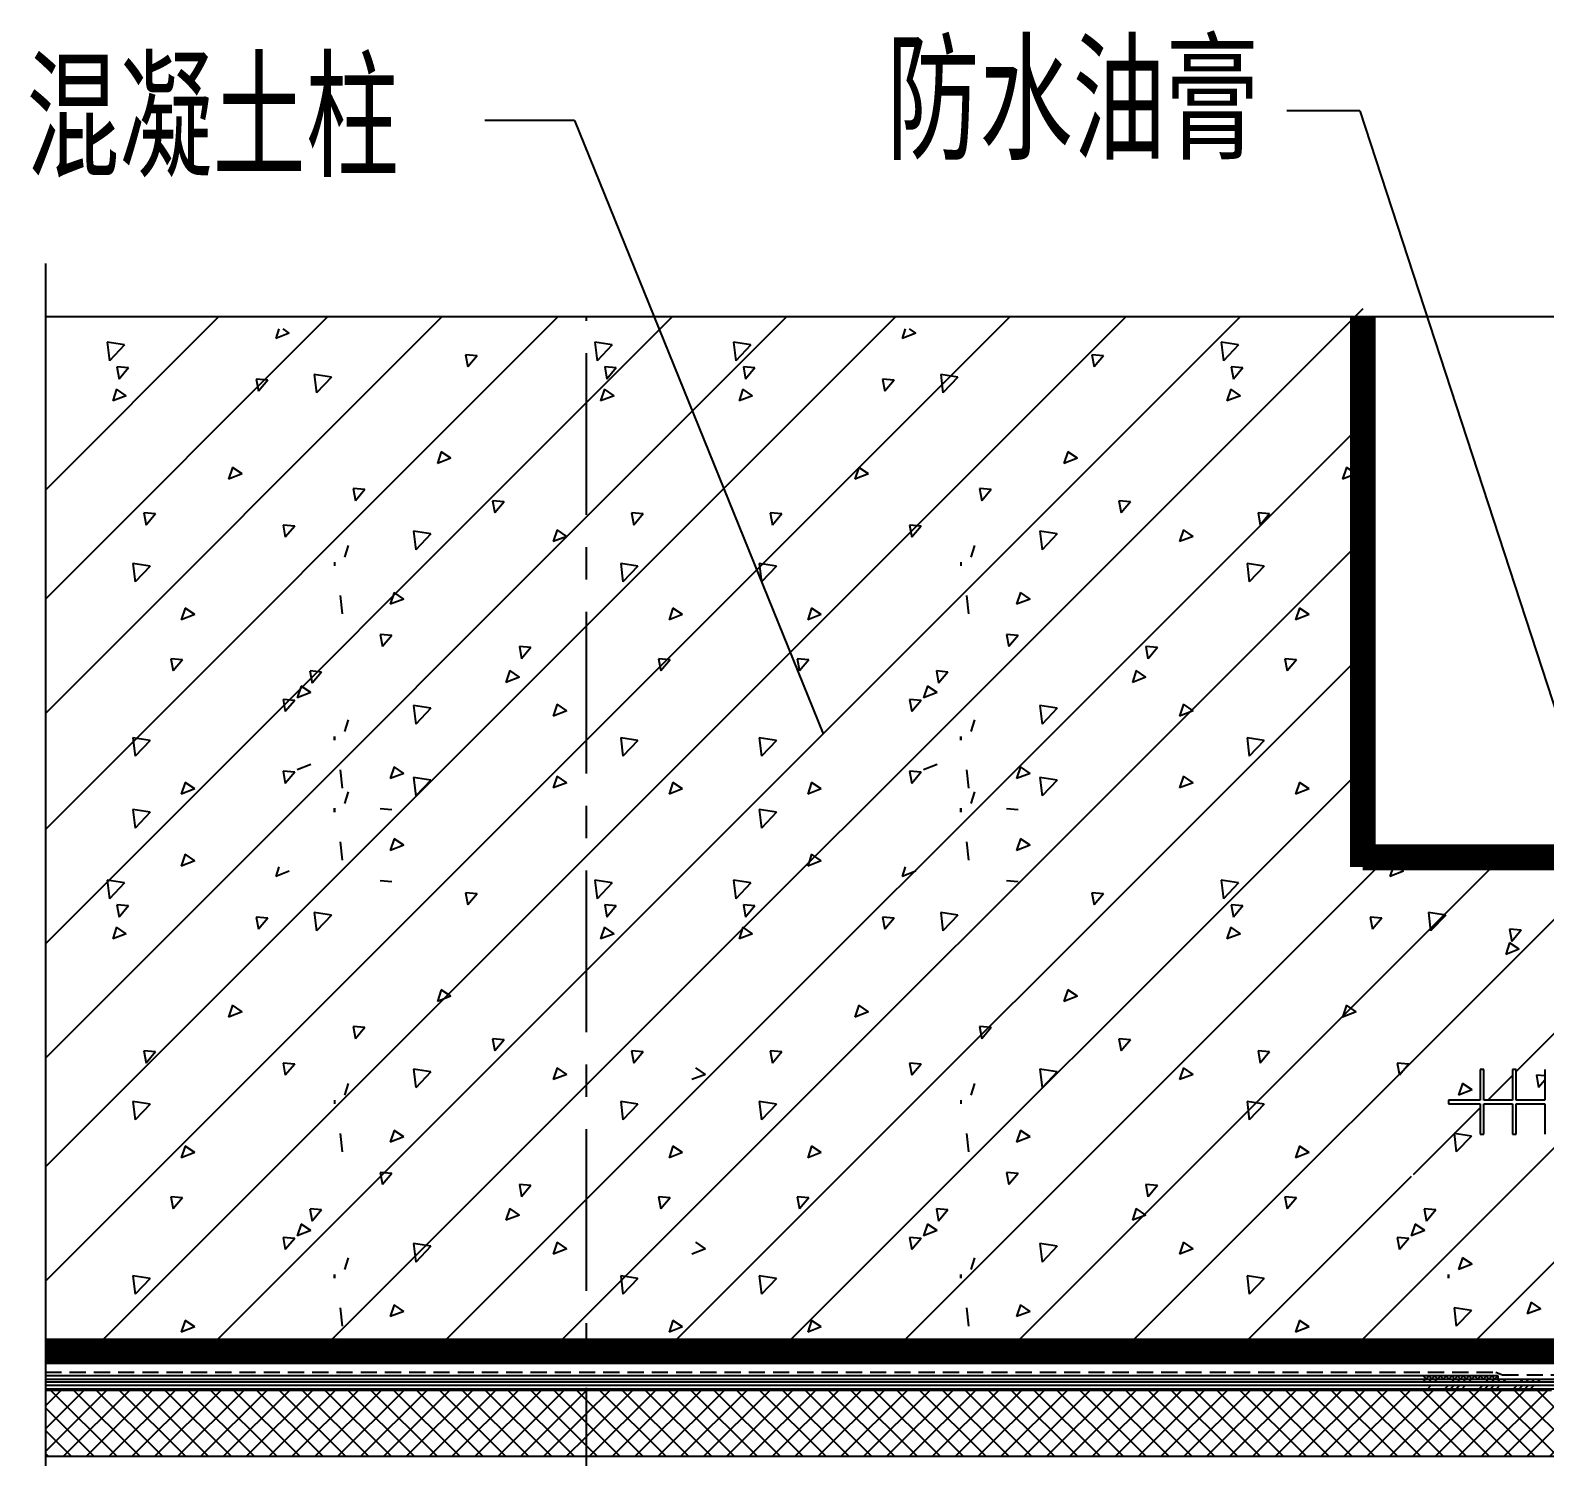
# Model space of a CAD drawing. Extents: x -542930 to 249594, y -301235 to 84515.
# Drawn here: x 172521 to 184227, y -227398 to -216370 of the extents above; entities that cross this region are included whole.
import ezdxf

# ---------------------------------------------------------------- set-up
doc = ezdxf.new("R2010")
doc.units = 0
doc.header["$LTSCALE"] = 1000
doc.header["$MEASUREMENT"] = 0
doc.linetypes.add('CENTER', pattern=[2, 1.25, -0.25, 0.25, -0.25])
doc.linetypes.add('HIDDEN', pattern=[0.375, 0.25, -0.125])
for name, color, linetype in [('A-CH-TEXT', 2, 'CONTINUOUS'), ('A-GRID', 1, 'CENTER'), ('DRAW', 7, 'CONTINUOUS'), ('HATCH', 2, 'CONTINUOUS'), ('MEM', 4, 'CONTINUOUS'), ('PUB_DIM', 3, 'CONTINUOUS'), ('TEXT', 7, 'CONTINUOUS'), ('WALL', 255, 'CONTINUOUS')]:
    doc.layers.add(name, color=color, linetype=linetype)
doc.styles.add('HZXY', font='romans.shx', dxfattribs={"width": 0.8, "bigfont": 'hztxt.shx'})
pattern_1 = [(45, (-808568.98, -426327.95), (-88.388348, 88.388348), []), (135, (-808568.98, -426327.95), (-88.388348, -88.388348), [])]

msp = doc.modelspace()

# ---------------------------------------------------------------- hatches: boundary and pattern name
at = {"layer": 'PUB_DIM'}
h = msp.add_hatch(dxfattribs=at)
h.set_pattern_fill('ANSI37', color=256, scale=1000, style=0)
h.set_pattern_definition(pattern_1)
h.paths.add_polyline_path([(176820.792, -226882.702), (172637.325, -226882.702), (172637.325, -227397.702), (176820.792, -227397.702)])
h = msp.add_hatch(dxfattribs=at)
h.set_pattern_fill('ANSI37', color=256, scale=1000, style=0)
h.set_pattern_definition(pattern_1)
h.paths.add_polyline_path([(179843.006, -226882.702), (176820.792, -226882.702), (176820.792, -227397.702), (184700.152, -227397.702), (184790.764, -226997.702), (184328.898, -226997.702), (184328.898, -226932.702, 0.414213562), (184278.898, -226882.702)])
h.paths.add_polyline_path([(185370.792, -226882.702, 0.414213562), (185320.792, -226932.702), (185320.792, -226997.702), (185137.506, -226997.702), (185233.97, -227397.702), (185320.792, -227397.702), (189901.501, -227397.702), (192820.792, -227397.702), (192820.792, -226882.702)])
h.paths.add_polyline_path([(196548.174, -227397.702), (196548.174, -226882.702), (193673.407, -226882.702), (193673.407, -227397.702)])
h.paths.add_polyline_path([(192820.792, -226882.702), (192820.792, -227397.702), (193673.407, -227397.702), (193673.407, -226882.702)])
h.paths.add_polyline_path([(185137.506, -226997.702), (184842.41, -226997.702, -0.055228438), (184806.557, -226997.702), (184790.764, -226997.702), (184700.152, -227397.702), (185233.97, -227397.702)])

# ---------------------------------------------------------------- linework, layer by layer
at = {"layer": 'A-GRID'}
msp.add_line((176820.792, -234115.328, 0), (176820.792, -218584.071, 0), dxfattribs=at)
at = {"layer": 'DRAW'}
for p, q in [((174872.446, -220481.108), (174872.446, -220511.108)), ((179714.335, -220481.108), (179714.335, -220511.108)), ((174872.446, -221829.221), (174872.446, -221859.221)), ((179714.335, -221829.221), (179714.335, -221859.221)), ((174872.446, -222384.949), (174872.446, -222414.949)), ((179714.335, -222384.949), (179714.335, -222414.949)), ((183727.121, -224405.335), (183727.121, -224640.335)), ((183757.121, -224405.335), (183727.121, -224405.335)), ((183757.121, -224640.335), (183757.121, -224405.335)), ((183977.121, -224405.335), (183977.121, -224640.335)), ((184007.121, -224405.335), (183977.121, -224405.335)), ((184007.121, -224640.335), (184007.121, -224405.335)), ((184227.121, -224405.335), (184227.121, -224640.335)), ((174872.446, -224640.335), (174872.446, -224670.335)), ((179714.335, -224640.335), (179714.335, -224670.335)), ((183727.121, -224640.335), (183484.559, -224640.335)), ((183484.559, -224640.335), (183484.559, -224670.335)), ((183977.121, -224640.335), (183757.121, -224640.335)), ((184227.121, -224640.335), (184007.121, -224640.335)), ((183484.559, -224670.335), (183727.121, -224670.335)), ((183727.121, -224670.335), (183727.121, -224905.335)), ((183757.121, -224905.335), (183757.121, -224670.335)), ((183757.121, -224670.335), (183977.121, -224670.335)), ((183977.121, -224670.335), (183977.121, -224905.335)), ((184007.121, -224905.335), (184007.121, -224670.335)), ((184007.121, -224670.335), (184227.121, -224670.335)), ((184227.121, -224670.335), (184227.121, -224905.335)), ((183727.121, -224905.335), (183757.121, -224905.335)), ((183977.121, -224905.335), (184007.121, -224905.335)), ((174872.446, -225988.448), (174872.446, -226018.448)), ((179714.335, -225988.448), (179714.335, -226018.448)), ((183484.559, -225988.448), (183484.559, -226018.448)), ((172637.325, -226597.702), (184328.898, -226597.702)), ((172637.325, -226882.702), (184278.898, -226882.702)), ((196548.174, -227397.702), (172637.325, -227397.702))]:
    msp.add_line(p, q, dxfattribs=at)
at = {"layer": 'DRAW', "ltscale": 10}
msp.add_line((186820.792, -222763.469, 0), (182820.792, -222763.469, 0), dxfattribs=at)
at = {"layer": 'DRAW', "linetype": 'HIDDEN', "ltscale": 0.5}
for p, q in [((172637.325, -226743.987), (183849.001, -226743.987)), ((183849.001, -226743.987), (183900.721, -226766.128)), ((183900.721, -226766.128), (184321.863, -226766.128))]:
    msp.add_line(p, q, dxfattribs=at)
at = {"layer": 'DRAW', "elevation": 0}
for points in [[(174872.446, -221859.221), (174872.446, -221829.221)], [(179714.335, -221859.221), (179714.335, -221829.221)], [(174872.446, -222414.949), (174872.446, -222384.949)], [(179714.335, -222414.949), (179714.335, -222384.949)], [(174872.446, -226018.448), (174872.446, -225988.448)], [(179714.335, -226018.448), (179714.335, -225988.448)], [(183484.559, -226018.448), (183484.559, -225988.448)]]:
    msp.add_lwpolyline(points, dxfattribs=at)
at = {"layer": 'HATCH', "ltscale": 10}
for p, q in [((182820.792, -218523.081, 0), (174746.802, -226597.072, 0)), ((177485.007, -218584.071, 0), (172637.325, -223431.753, 0)), ((176601.124, -218584.071, 0), (172637.325, -222547.87, 0)), ((175704.348, -218584.071, 0), (172637.325, -221651.094, 0)), ((178368.891, -218584.071, 0), (172637.325, -224315.637, 0)), ((180095.26, -218584.071, 0), (172637.325, -226042.006, 0)), ((179211.376, -218584.071, 0), (172637.325, -225158.122, 0)), ((174820.465, -218584.071, 0), (172637.325, -220767.211, 0)), ((173977.979, -218584.071, 0), (172637.325, -219924.725, 0)), ((180992.035, -218584.071, 0), (172993.405, -226582.702, 0)), ((181875.919, -218584.071, 0), (173877.288, -226582.702, 0)), ((173115.242, -218782.051, 0), (173131.814, -218924.505, 0)), ((173248.675, -218802.769, 0), (173115.27, -218782.079, 0)), ((174442.367, -218679.242, 0), (174417.947, -218752.022, 0)), ((174523.003, -218711.733, 0), (174417.975, -218752.049, 0)), ((174523.003, -218711.733, 0), (174474.833, -218679.242, 0)), ((176885.466, -218782.051, 0), (176902.038, -218924.505, 0)), ((177018.899, -218802.769, 0), (176885.494, -218782.079, 0)), ((177957.13, -218782.051, 0), (177973.703, -218924.505, 0)), ((178090.564, -218802.769, 0), (177957.159, -218782.079, 0)), ((179284.256, -218679.242, 0), (179259.835, -218752.022, 0)), ((179364.891, -218711.733, 0), (179259.864, -218752.049, 0)), ((179364.891, -218711.733, 0), (179316.721, -218679.242, 0)), ((181727.354, -218782.051, 0), (181743.927, -218924.505, 0)), ((181860.788, -218802.769, 0), (181727.383, -218782.079, 0)), ((173248.675, -218802.769, 0), (173131.842, -218924.534, 0)), ((175885.078, -218878.717, 0), (175902.422, -218972.741, 0)), ((175974.764, -218886.591, 0), (175885.107, -218878.747, 0)), ((175974.764, -218886.591, 0), (175902.451, -218972.771, 0)), ((177018.899, -218802.769, 0), (176902.066, -218924.534, 0)), ((178090.564, -218802.769, 0), (177973.731, -218924.534, 0)), ((180726.967, -218878.717, 0), (180744.311, -218972.741, 0)), ((180816.653, -218886.591, 0), (180726.995, -218878.747, 0)), ((180816.653, -218886.591, 0), (180744.339, -218972.771, 0)), ((181860.788, -218802.769, 0), (181743.955, -218924.534, 0)), ((173190.745, -218972.846, 0), (173208.088, -219066.87, 0)), ((173280.43, -218980.719, 0), (173190.773, -218972.875, 0)), ((173280.43, -218980.719, 0), (173208.117, -219066.899, 0)), ((176960.969, -218972.846, 0), (176978.312, -219066.87, 0)), ((177050.654, -218980.719, 0), (176960.997, -218972.875, 0)), ((177050.654, -218980.719, 0), (176978.341, -219066.899, 0)), ((178032.633, -218972.846, 0), (178049.977, -219066.87, 0)), ((178122.319, -218980.719, 0), (178032.662, -218972.875, 0)), ((178122.319, -218980.719, 0), (178050.006, -219066.899, 0)), ((181802.857, -218972.846, 0), (181820.201, -219066.87, 0)), ((181892.543, -218980.719, 0), (181802.886, -218972.875, 0)), ((181892.543, -218980.719, 0), (181820.23, -219066.899, 0)), ((174266.635, -219066.975, 0), (174283.979, -219160.999, 0)), ((174356.321, -219074.847, 0), (174266.663, -219067.003, 0)), ((174356.321, -219074.847, 0), (174284.007, -219161.027, 0)), ((174716.103, -219030.33, 0), (174732.675, -219172.785, 0)), ((174849.537, -219051.048, 0), (174716.132, -219030.358, 0)), ((174849.537, -219051.048, 0), (174732.704, -219172.812, 0)), ((179108.523, -219066.975, 0), (179125.867, -219160.999, 0)), ((179198.209, -219074.847, 0), (179108.552, -219067.003, 0)), ((179198.209, -219074.847, 0), (179125.896, -219161.027, 0)), ((179557.992, -219030.33, 0), (179574.564, -219172.785, 0)), ((179691.425, -219051.048, 0), (179558.02, -219030.358, 0)), ((179691.425, -219051.048, 0), (179574.593, -219172.812, 0)), ((173188.027, -219145.174, 0), (173157.613, -219235.817, 0)), ((173262.669, -219195.53, 0), (173157.641, -219235.846, 0)), ((173262.669, -219195.53, 0), (173188.056, -219145.202, 0)), ((176958.251, -219145.174, 0), (176927.837, -219235.817, 0)), ((177032.893, -219195.53, 0), (176927.865, -219235.846, 0)), ((177032.893, -219195.53, 0), (176958.28, -219145.202, 0)), ((178029.916, -219145.174, 0), (177999.502, -219235.817, 0)), ((178104.558, -219195.53, 0), (177999.53, -219235.846, 0)), ((178104.558, -219195.53, 0), (178029.944, -219145.202, 0)), ((181800.14, -219145.174, 0), (181769.725, -219235.817, 0)), ((181874.782, -219195.53, 0), (181769.754, -219235.846, 0)), ((181874.782, -219195.53, 0), (181800.168, -219145.202, 0)), ((182820.792, -219406.964, 0), (175630.685, -226597.072, 0)), ((175697.917, -219628.969, 0), (175667.503, -219719.613, 0)), ((175772.559, -219679.326, 0), (175667.532, -219719.643, 0)), ((175772.559, -219679.326, 0), (175697.946, -219628.999, 0)), ((180539.806, -219628.969, 0), (180509.391, -219719.613, 0)), ((180614.448, -219679.326, 0), (180509.42, -219719.643, 0)), ((180614.448, -219679.326, 0), (180539.835, -219628.999, 0)), ((174083.387, -219749.103, 0), (174052.973, -219839.746, 0)), ((174158.03, -219799.458, 0), (174053.002, -219839.774, 0)), ((174158.03, -219799.458, 0), (174083.416, -219749.131, 0)), ((178925.276, -219749.103, 0), (178894.862, -219839.746, 0)), ((178999.918, -219799.458, 0), (178894.891, -219839.774, 0)), ((178999.918, -219799.458, 0), (178925.305, -219749.131, 0)), ((182695.5, -219749.103, 0), (182665.086, -219839.746, 0)), ((182770.142, -219799.458, 0), (182665.114, -219839.774, 0)), ((182770.142, -219799.458, 0), (182695.529, -219749.131, 0)), ((175017.314, -219912.876, 0), (175034.658, -220006.9, 0)), ((175107.001, -219920.751, 0), (175017.343, -219912.907, 0)), ((175107.001, -219920.751, 0), (175034.687, -220006.931, 0)), ((179859.203, -219912.876, 0), (179876.547, -220006.9, 0)), ((179948.89, -219920.751, 0), (179859.232, -219912.907, 0)), ((179948.89, -219920.751, 0), (179876.576, -220006.931, 0)), ((176093.204, -220007.005, 0), (176110.548, -220101.029, 0)), ((176182.891, -220014.879, 0), (176093.234, -220007.035, 0)), ((176182.891, -220014.879, 0), (176110.578, -220101.059, 0)), ((180935.093, -220007.005, 0), (180952.437, -220101.029, 0)), ((181024.78, -220014.879, 0), (180935.122, -220007.035, 0)), ((181024.78, -220014.879, 0), (180952.466, -220101.059, 0)), ((173398.871, -220101.134, 0), (173416.215, -220195.158, 0)), ((173488.557, -220109.007, 0), (173398.9, -220101.163, 0)), ((173488.557, -220109.007, 0), (173416.244, -220195.187, 0)), ((174474.761, -220195.263, 0), (174492.105, -220289.287, 0)), ((174564.448, -220203.135, 0), (174474.79, -220195.291, 0)), ((177169.095, -220101.134, 0), (177186.438, -220195.158, 0)), ((177258.781, -220109.007, 0), (177169.124, -220101.163, 0)), ((177258.781, -220109.007, 0), (177186.468, -220195.187, 0)), ((178240.759, -220101.134, 0), (178258.103, -220195.158, 0)), ((178330.446, -220109.007, 0), (178240.789, -220101.163, 0)), ((178330.446, -220109.007, 0), (178258.133, -220195.187, 0)), ((179316.65, -220195.263, 0), (179333.993, -220289.287, 0)), ((179406.336, -220203.135, 0), (179316.679, -220195.291, 0)), ((182010.983, -220101.134, 0), (182028.327, -220195.158, 0)), ((182100.67, -220109.007, 0), (182011.013, -220101.163, 0)), ((182100.67, -220109.007, 0), (182028.357, -220195.187, 0)), ((174564.448, -220203.135, 0), (174492.134, -220289.315, 0)), ((175483.472, -220243.227, 0), (175500.044, -220385.682, 0)), ((175616.906, -220263.947, 0), (175483.501, -220243.257, 0)), ((175616.906, -220263.947, 0), (175500.073, -220385.712, 0)), ((182820.792, -220303.74, 0), (176541.831, -226582.702, 0)), ((176593.277, -220232.898, 0), (176562.863, -220323.542, 0)), ((176667.92, -220283.255, 0), (176562.892, -220323.571, 0)), ((176667.92, -220283.255, 0), (176593.307, -220232.927, 0)), ((179406.336, -220203.135, 0), (179334.023, -220289.315, 0)), ((180325.36, -220243.227, 0), (180341.933, -220385.682, 0)), ((180458.795, -220263.947, 0), (180325.39, -220243.257, 0)), ((180458.795, -220263.947, 0), (180341.962, -220385.712, 0)), ((181435.166, -220232.898, 0), (181404.752, -220323.542, 0)), ((181509.809, -220283.255, 0), (181404.781, -220323.571, 0)), ((181509.809, -220283.255, 0), (181435.195, -220232.927, 0)), ((174978.747, -220353.032, 0), (174948.333, -220443.675, 0)), ((179820.636, -220353.032, 0), (179790.222, -220443.675, 0)), ((173314.109, -220491.507, 0), (173330.681, -220633.962, 0)), ((173447.544, -220512.225, 0), (173314.139, -220491.536, 0)), ((173447.544, -220512.225, 0), (173330.711, -220633.99, 0)), ((177084.333, -220491.507, 0), (177100.905, -220633.962, 0)), ((177217.768, -220512.225, 0), (177084.363, -220491.536, 0)), ((177217.768, -220512.225, 0), (177100.935, -220633.99, 0)), ((178155.998, -220491.507, 0), (178172.57, -220633.962, 0)), ((178289.433, -220512.225, 0), (178156.027, -220491.536, 0)), ((178289.433, -220512.225, 0), (178172.6, -220633.99, 0)), ((181926.222, -220491.507, 0), (181942.794, -220633.962, 0)), ((182059.656, -220512.225, 0), (181926.251, -220491.536, 0)), ((182059.656, -220512.225, 0), (181942.824, -220633.99, 0)), ((174914.97, -220739.787, 0), (174931.543, -220882.241, 0)), ((175332.943, -220716.694, 0), (175302.529, -220807.338, 0)), ((175407.586, -220767.052, 0), (175302.559, -220807.368, 0)), ((175407.586, -220767.052, 0), (175332.973, -220716.724, 0)), ((179756.859, -220739.787, 0), (179773.431, -220882.241, 0)), ((180174.832, -220716.694, 0), (180144.418, -220807.338, 0)), ((180249.475, -220767.052, 0), (180144.447, -220807.368, 0)), ((180249.475, -220767.052, 0), (180174.862, -220716.724, 0)), ((173718.414, -220836.828, 0), (173687.999, -220927.471, 0)), ((173793.057, -220887.183, 0), (173688.029, -220927.5, 0)), ((173793.057, -220887.183, 0), (173718.443, -220836.856, 0)), ((177488.637, -220836.828, 0), (177458.223, -220927.471, 0)), ((177563.281, -220887.183, 0), (177458.253, -220927.5, 0)), ((177563.281, -220887.183, 0), (177488.667, -220836.856, 0)), ((178560.302, -220836.828, 0), (178529.888, -220927.471, 0)), ((178634.945, -220887.183, 0), (178529.918, -220927.5, 0)), ((178634.945, -220887.183, 0), (178560.332, -220836.856, 0)), ((182330.526, -220836.828, 0), (182300.112, -220927.471, 0)), ((182405.169, -220887.183, 0), (182300.141, -220927.5, 0)), ((182405.169, -220887.183, 0), (182330.556, -220836.856, 0)), ((175225.44, -221041.165, 0), (175242.784, -221135.189, 0)), ((175315.128, -221049.039, 0), (175225.47, -221041.195, 0)), ((175315.128, -221049.039, 0), (175242.814, -221135.219, 0)), ((180067.329, -221041.165, 0), (180084.673, -221135.189, 0)), ((180157.017, -221049.039, 0), (180067.359, -221041.195, 0)), ((180157.017, -221049.039, 0), (180084.703, -221135.219, 0)), ((173606.997, -221229.423, 0), (173624.341, -221323.447, 0)), ((173696.684, -221237.295, 0), (173607.027, -221229.451, 0)), ((173696.684, -221237.295, 0), (173624.371, -221323.475, 0)), ((176301.331, -221135.294, 0), (176318.674, -221229.318, 0)), ((176391.018, -221143.167, 0), (176301.361, -221135.323, 0)), ((176391.018, -221143.167, 0), (176318.705, -221229.347, 0)), ((177377.221, -221229.423, 0), (177394.565, -221323.447, 0)), ((177466.908, -221237.295, 0), (177377.251, -221229.451, 0)), ((177466.908, -221237.295, 0), (177394.595, -221323.475, 0)), ((182820.792, -221187.624, 0), (177425.714, -226582.702, 0)), ((178448.886, -221229.423, 0), (178466.229, -221323.447, 0)), ((178538.573, -221237.295, 0), (178448.916, -221229.451, 0)), ((178538.573, -221237.295, 0), (178466.26, -221323.475, 0)), ((181143.219, -221135.294, 0), (181160.563, -221229.318, 0)), ((181232.907, -221143.167, 0), (181143.249, -221135.323, 0)), ((181232.907, -221143.167, 0), (181160.593, -221229.347, 0)), ((182219.109, -221229.423, 0), (182236.453, -221323.447, 0)), ((182308.797, -221237.295, 0), (182219.14, -221229.451, 0)), ((182308.797, -221237.295, 0), (182236.484, -221323.475, 0)), ((174682.887, -221323.552, 0), (174700.231, -221417.576, 0)), ((174772.575, -221331.424, 0), (174682.917, -221323.58, 0)), ((174772.575, -221331.424, 0), (174700.261, -221417.604, 0)), ((176228.304, -221320.623, 0), (176197.889, -221411.267, 0)), ((176302.947, -221370.98, 0), (176228.334, -221320.652, 0)), ((179524.776, -221323.552, 0), (179542.12, -221417.576, 0)), ((179614.463, -221331.424, 0), (179524.806, -221323.58, 0)), ((179614.463, -221331.424, 0), (179542.15, -221417.604, 0)), ((181070.192, -221320.623, 0), (181039.778, -221411.267, 0)), ((181144.836, -221370.98, 0), (181070.222, -221320.652, 0)), ((174613.774, -221440.757, 0), (174583.359, -221531.4, 0)), ((174688.417, -221491.111, 0), (174613.804, -221440.784, 0)), ((176302.947, -221370.98, 0), (176197.919, -221411.296, 0)), ((179455.662, -221440.757, 0), (179425.248, -221531.4, 0)), ((179530.306, -221491.111, 0), (179455.693, -221440.784, 0)), ((181144.836, -221370.98, 0), (181039.808, -221411.296, 0)), ((174474.761, -221543.377, 0), (174492.105, -221637.401, 0)), ((174564.448, -221551.248, 0), (174474.79, -221543.404, 0)), ((174564.448, -221551.248, 0), (174492.134, -221637.428, 0)), ((174688.417, -221491.111, 0), (174583.389, -221531.428, 0)), ((175483.472, -221591.341, 0), (175500.044, -221733.795, 0)), ((175616.906, -221612.06, 0), (175483.501, -221591.37, 0)), ((176593.277, -221581.012, 0), (176562.863, -221671.655, 0)), ((176667.92, -221631.368, 0), (176593.307, -221581.041, 0)), ((179316.65, -221543.377, 0), (179333.993, -221637.401, 0)), ((179406.336, -221551.248, 0), (179316.679, -221543.404, 0)), ((179406.336, -221551.248, 0), (179334.023, -221637.428, 0)), ((179530.306, -221491.111, 0), (179425.278, -221531.428, 0)), ((180325.36, -221591.341, 0), (180341.933, -221733.795, 0)), ((180458.795, -221612.06, 0), (180325.39, -221591.37, 0)), ((181435.166, -221581.012, 0), (181404.752, -221671.655, 0)), ((181509.809, -221631.368, 0), (181435.195, -221581.041, 0)), ((174978.747, -221701.145, 0), (174948.333, -221791.789, 0)), ((175616.906, -221612.06, 0), (175500.073, -221733.825, 0)), ((176667.92, -221631.368, 0), (176562.892, -221671.684, 0)), ((179820.636, -221701.145, 0), (179790.222, -221791.789, 0)), ((180458.795, -221612.06, 0), (180341.962, -221733.825, 0)), ((181509.809, -221631.368, 0), (181404.781, -221671.684, 0)), ((173314.109, -221839.62, 0), (173330.681, -221982.075, 0)), ((173447.544, -221860.339, 0), (173314.139, -221839.649, 0)), ((173447.544, -221860.339, 0), (173330.711, -221982.103, 0)), ((177084.333, -221839.62, 0), (177100.905, -221982.075, 0)), ((177217.768, -221860.339, 0), (177084.363, -221839.649, 0)), ((177217.768, -221860.339, 0), (177100.935, -221982.103, 0)), ((178155.998, -221839.62, 0), (178172.57, -221982.075, 0)), ((178289.433, -221860.339, 0), (178156.027, -221839.649, 0)), ((178289.433, -221860.339, 0), (178172.6, -221982.103, 0)), ((181926.222, -221839.62, 0), (181942.794, -221982.075, 0)), ((182059.656, -221860.339, 0), (181926.251, -221839.649, 0)), ((182059.656, -221860.339, 0), (181942.824, -221982.103, 0)), ((174688.417, -222046.839, 0), (174583.389, -222087.156, 0)), ((175332.943, -222064.807, 0), (175302.529, -222155.451, 0)), ((175407.586, -222115.165, 0), (175332.973, -222064.837, 0)), ((179530.306, -222046.839, 0), (179425.278, -222087.156, 0)), ((180174.832, -222064.807, 0), (180144.418, -222155.451, 0)), ((180249.475, -222115.165, 0), (180174.862, -222064.837, 0)), ((173718.414, -222184.941, 0), (173687.999, -222275.584, 0)), ((173793.057, -222235.296, 0), (173718.443, -222184.969, 0)), ((174474.761, -222099.104, 0), (174492.105, -222193.128, 0)), ((174564.448, -222106.976, 0), (174474.79, -222099.132, 0)), ((174564.448, -222106.976, 0), (174492.134, -222193.156, 0)), ((174914.97, -222087.9, 0), (174931.543, -222230.354, 0)), ((175407.586, -222115.165, 0), (175302.559, -222155.481, 0)), ((175483.472, -222147.068, 0), (175500.044, -222289.523, 0)), ((175616.906, -222167.788, 0), (175483.501, -222147.098, 0)), ((175616.906, -222167.788, 0), (175500.073, -222289.553, 0)), ((176593.277, -222136.739, 0), (176562.863, -222227.383, 0)), ((176667.92, -222187.096, 0), (176593.307, -222136.768, 0)), ((177488.637, -222184.941, 0), (177458.223, -222275.584, 0)), ((177563.281, -222235.296, 0), (177488.667, -222184.969, 0)), ((182820.792, -222071.507, 0), (178309.598, -226582.702, 0)), ((178560.302, -222184.941, 0), (178529.888, -222275.584, 0)), ((178634.945, -222235.296, 0), (178560.332, -222184.969, 0)), ((179316.65, -222099.104, 0), (179333.993, -222193.128, 0)), ((179406.336, -222106.976, 0), (179316.679, -222099.132, 0)), ((179406.336, -222106.976, 0), (179334.023, -222193.156, 0)), ((179756.859, -222087.9, 0), (179773.431, -222230.354, 0)), ((180249.475, -222115.165, 0), (180144.447, -222155.481, 0)), ((180325.36, -222147.068, 0), (180341.933, -222289.523, 0)), ((180458.795, -222167.788, 0), (180325.39, -222147.098, 0)), ((180458.795, -222167.788, 0), (180341.962, -222289.553, 0)), ((181435.166, -222136.739, 0), (181404.752, -222227.383, 0)), ((181509.809, -222187.096, 0), (181435.195, -222136.768, 0)), ((182330.526, -222184.941, 0), (182300.112, -222275.584, 0)), ((182405.169, -222235.296, 0), (182330.556, -222184.969, 0)), ((173793.057, -222235.296, 0), (173688.029, -222275.613, 0)), ((174978.747, -222256.873, 0), (174948.333, -222347.516, 0)), ((176667.92, -222187.096, 0), (176562.892, -222227.412, 0)), ((177563.281, -222235.296, 0), (177458.253, -222275.613, 0)), ((178634.945, -222235.296, 0), (178529.918, -222275.613, 0)), ((179820.636, -222256.873, 0), (179790.222, -222347.516, 0)), ((181509.809, -222187.096, 0), (181404.781, -222227.412, 0)), ((182405.169, -222235.296, 0), (182300.141, -222275.613, 0)), ((173314.109, -222395.348, 0), (173330.681, -222537.803, 0)), ((173447.544, -222416.066, 0), (173314.139, -222395.377, 0)), ((173447.544, -222416.066, 0), (173330.711, -222537.831, 0)), ((175315.128, -222397.152, 0), (175225.47, -222389.308, 0)), ((178155.998, -222395.348, 0), (178172.57, -222537.803, 0)), ((178289.433, -222416.066, 0), (178156.027, -222395.377, 0)), ((178289.433, -222416.066, 0), (178172.6, -222537.831, 0)), ((180157.017, -222397.152, 0), (180067.359, -222389.308, 0)), ((174914.97, -222643.628, 0), (174931.543, -222786.082, 0)), ((175332.943, -222620.535, 0), (175302.529, -222711.179, 0)), ((175407.586, -222670.893, 0), (175332.973, -222620.565, 0)), ((179756.859, -222643.628, 0), (179773.431, -222786.082, 0)), ((180174.832, -222620.535, 0), (180144.418, -222711.179, 0)), ((180249.475, -222670.893, 0), (180174.862, -222620.565, 0)), ((173718.414, -222740.669, 0), (173687.999, -222831.312, 0)), ((173793.057, -222791.024, 0), (173718.443, -222740.697, 0)), ((175407.586, -222670.893, 0), (175302.559, -222711.209, 0)), ((178560.302, -222740.669, 0), (178529.888, -222831.312, 0)), ((178634.945, -222791.024, 0), (178560.332, -222740.697, 0)), ((180249.475, -222670.893, 0), (180144.447, -222711.209, 0)), ((173793.057, -222791.024, 0), (173688.029, -222831.341, 0)), ((174442.367, -222838.469, 0), (174417.947, -222911.249, 0)), ((174523.003, -222870.96, 0), (174417.975, -222911.276, 0)), ((178634.945, -222791.024, 0), (178529.918, -222831.341, 0)), ((182937.714, -222838.469, 0), (179193.481, -226582.702, 0)), ((179284.256, -222838.469, 0), (179259.835, -222911.249, 0)), ((179364.891, -222870.96, 0), (179259.864, -222911.276, 0)), ((183821.597, -222838.469, 0), (180077.365, -226582.702, 0)), ((180961.248, -226582.702), (184705.481, -222838.469)), ((183054.48, -222838.469, 0), (183030.059, -222911.249, 0)), ((183135.115, -222870.96, 0), (183030.087, -222911.276, 0)), ((183135.115, -222870.96, 0), (183086.945, -222838.469, 0)), ((173115.242, -222941.278, 0), (173131.814, -223083.732, 0)), ((173248.675, -222961.996, 0), (173115.27, -222941.306, 0)), ((173248.675, -222961.996, 0), (173131.842, -223083.761, 0)), ((175315.128, -222952.88, 0), (175225.47, -222945.036, 0)), ((176885.466, -222941.278, 0), (176902.038, -223083.732, 0)), ((177018.899, -222961.996, 0), (176885.494, -222941.306, 0)), ((177018.899, -222961.996, 0), (176902.066, -223083.761, 0)), ((177957.13, -222941.278, 0), (177973.703, -223083.732, 0)), ((178090.564, -222961.996, 0), (177957.159, -222941.306, 0)), ((178090.564, -222961.996, 0), (177973.731, -223083.761, 0)), ((180157.017, -222952.88, 0), (180067.359, -222945.036, 0)), ((181727.354, -222941.278, 0), (181743.927, -223083.732, 0)), ((181860.788, -222961.996, 0), (181727.383, -222941.306, 0)), ((181860.788, -222961.996, 0), (181743.955, -223083.761, 0)), ((175885.078, -223037.944, 0), (175902.422, -223131.968, 0)), ((175974.764, -223045.818, 0), (175885.107, -223037.974, 0)), ((175974.764, -223045.818, 0), (175902.451, -223131.998, 0)), ((180726.967, -223037.944, 0), (180744.311, -223131.968, 0)), ((180816.653, -223045.818, 0), (180726.995, -223037.974, 0)), ((180816.653, -223045.818, 0), (180744.339, -223131.998, 0)), ((173190.745, -223132.073, 0), (173208.088, -223226.097, 0)), ((173280.43, -223139.946, 0), (173190.773, -223132.102, 0)), ((173280.43, -223139.946, 0), (173208.117, -223226.126, 0)), ((174266.635, -223226.202, 0), (174283.979, -223320.226, 0)), ((174356.321, -223234.074, 0), (174266.663, -223226.23, 0)), ((174356.321, -223234.074, 0), (174284.007, -223320.254, 0)), ((174716.103, -223189.557, 0), (174732.675, -223332.012, 0)), ((174849.537, -223210.275, 0), (174716.132, -223189.585, 0)), ((174849.537, -223210.275, 0), (174732.704, -223332.039, 0)), ((176960.969, -223132.073, 0), (176978.312, -223226.097, 0)), ((177050.654, -223139.946, 0), (176960.997, -223132.102, 0)), ((177050.654, -223139.946, 0), (176978.341, -223226.126, 0)), ((178032.633, -223132.073, 0), (178049.977, -223226.097, 0)), ((178122.319, -223139.946, 0), (178032.662, -223132.102, 0)), ((178122.319, -223139.946, 0), (178050.006, -223226.126, 0)), ((179108.523, -223226.202, 0), (179125.867, -223320.226, 0)), ((179198.209, -223234.074, 0), (179108.552, -223226.23, 0)), ((179198.209, -223234.074, 0), (179125.896, -223320.254, 0)), ((179557.992, -223189.557, 0), (179574.564, -223332.012, 0)), ((179691.425, -223210.275, 0), (179558.02, -223189.585, 0)), ((179691.425, -223210.275, 0), (179574.593, -223332.039, 0)), ((181802.857, -223132.073, 0), (181820.201, -223226.097, 0)), ((181892.543, -223139.946, 0), (181802.886, -223132.102, 0)), ((181892.543, -223139.946, 0), (181820.23, -223226.126, 0)), ((182878.747, -223226.202, 0), (182896.091, -223320.226, 0)), ((182968.433, -223234.074, 0), (182878.776, -223226.23, 0)), ((182968.433, -223234.074, 0), (182896.12, -223320.254, 0)), ((183328.216, -223189.557, 0), (183344.788, -223332.012, 0)), ((183461.649, -223210.275, 0), (183328.244, -223189.585, 0)), ((183461.649, -223210.275, 0), (183344.817, -223332.039, 0)), ((173188.027, -223304.401, 0), (173157.613, -223395.045, 0)), ((173262.669, -223354.757, 0), (173157.641, -223395.073, 0)), ((173262.669, -223354.757, 0), (173188.056, -223304.429, 0)), ((176958.251, -223304.401, 0), (176927.837, -223395.045, 0)), ((177032.893, -223354.757, 0), (176927.865, -223395.073, 0)), ((177032.893, -223354.757, 0), (176958.28, -223304.429, 0)), ((178029.916, -223304.401, 0), (177999.502, -223395.045, 0)), ((178104.558, -223354.757, 0), (177999.53, -223395.073, 0)), ((178104.558, -223354.757, 0), (178029.944, -223304.429, 0)), ((181800.14, -223304.401, 0), (181769.725, -223395.045, 0)), ((181874.782, -223354.757, 0), (181769.754, -223395.073, 0)), ((181874.782, -223354.757, 0), (181800.168, -223304.429, 0)), ((183954.638, -223320.331, 0), (183971.981, -223414.355, 0)), ((184044.324, -223328.202, 0), (183954.666, -223320.358, 0)), ((184044.324, -223328.202, 0), (183972.01, -223414.382, 0)), ((183955.834, -223424.534, 0), (183925.419, -223515.178, 0)), ((184030.476, -223474.888, 0), (183955.862, -223424.561, 0)), ((184030.476, -223474.888, 0), (183925.448, -223515.205, 0)), ((175697.917, -223788.197, 0), (175667.503, -223878.84, 0)), ((175772.559, -223838.554, 0), (175697.946, -223788.226, 0)), ((180539.806, -223788.197, 0), (180509.391, -223878.84, 0)), ((180614.448, -223838.554, 0), (180539.835, -223788.226, 0)), ((174083.387, -223908.33, 0), (174052.973, -223998.974, 0)), ((174158.03, -223958.685, 0), (174083.416, -223908.358, 0)), ((175772.559, -223838.554, 0), (175667.532, -223878.87, 0)), ((178925.276, -223908.33, 0), (178894.862, -223998.974, 0)), ((178999.918, -223958.685, 0), (178925.305, -223908.358, 0)), ((180614.448, -223838.554, 0), (180509.42, -223878.87, 0)), ((182695.5, -223908.33, 0), (182665.086, -223998.974, 0)), ((182770.142, -223958.685, 0), (182695.529, -223908.358, 0)), ((174158.03, -223958.685, 0), (174053.002, -223999.002, 0)), ((178999.918, -223958.685, 0), (178894.891, -223999.002, 0)), ((182770.142, -223958.685, 0), (182665.114, -223999.002, 0)), ((175017.314, -224072.103, 0), (175034.658, -224166.127, 0)), ((175107.001, -224079.978, 0), (175017.343, -224072.134, 0)), ((175107.001, -224079.978, 0), (175034.687, -224166.158, 0)), ((176093.204, -224166.232, 0), (176110.548, -224260.256, 0)), ((176182.891, -224174.106, 0), (176093.234, -224166.262, 0)), ((176182.891, -224174.106, 0), (176110.578, -224260.286, 0)), ((179859.203, -224072.103, 0), (179876.547, -224166.127, 0)), ((179948.89, -224079.978, 0), (179859.232, -224072.134, 0)), ((179948.89, -224079.978, 0), (179876.576, -224166.158, 0)), ((180935.093, -224166.232, 0), (180952.437, -224260.256, 0)), ((181024.78, -224174.106, 0), (180935.122, -224166.262, 0)), ((181024.78, -224174.106, 0), (180952.466, -224260.286, 0)), ((184328.898, -224098.936, 0), (184007.121, -224420.712, 0)), ((173398.871, -224260.361, 0), (173416.215, -224354.385, 0)), ((173488.557, -224268.234, 0), (173398.9, -224260.39, 0)), ((173488.557, -224268.234, 0), (173416.244, -224354.414, 0)), ((177169.095, -224260.361, 0), (177186.438, -224354.385, 0)), ((177258.781, -224268.234, 0), (177169.124, -224260.39, 0)), ((177258.781, -224268.234, 0), (177186.468, -224354.414, 0)), ((178240.759, -224260.361, 0), (178258.103, -224354.385, 0)), ((178330.446, -224268.234, 0), (178240.789, -224260.39, 0)), ((178330.446, -224268.234, 0), (178258.133, -224354.414, 0)), ((182010.983, -224260.361, 0), (182028.327, -224354.385, 0)), ((182100.67, -224268.234, 0), (182011.013, -224260.39, 0)), ((182100.67, -224268.234, 0), (182028.357, -224354.414, 0)), ((174474.761, -224354.491, 0), (174492.105, -224448.515, 0)), ((174564.448, -224362.362, 0), (174474.79, -224354.518, 0)), ((174564.448, -224362.362, 0), (174492.134, -224448.542, 0)), ((175483.472, -224402.455, 0), (175500.044, -224544.909, 0)), ((175616.906, -224423.174, 0), (175483.501, -224402.484, 0)), ((176593.277, -224392.126, 0), (176562.863, -224482.769, 0)), ((176667.92, -224442.482, 0), (176593.307, -224392.154, 0)), ((177739.585, -224442.482, 0), (177664.971, -224392.154, 0)), ((179316.65, -224354.491, 0), (179333.993, -224448.515, 0)), ((179406.336, -224362.362, 0), (179316.679, -224354.518, 0)), ((179406.336, -224362.362, 0), (179334.023, -224448.542, 0)), ((180325.36, -224402.455, 0), (180341.933, -224544.909, 0)), ((180458.795, -224423.174, 0), (180325.39, -224402.484, 0)), ((181435.166, -224392.126, 0), (181404.752, -224482.769, 0)), ((181509.809, -224442.482, 0), (181435.195, -224392.154, 0)), ((183086.874, -224354.491, 0), (183104.217, -224448.515, 0)), ((183176.56, -224362.362, 0), (183086.903, -224354.518, 0)), ((183176.56, -224362.362, 0), (183104.247, -224448.542, 0)), ((174978.747, -224512.259, 0), (174948.333, -224602.903, 0)), ((175616.906, -224423.174, 0), (175500.073, -224544.939, 0)), ((176667.92, -224442.482, 0), (176562.892, -224482.798, 0)), ((177739.585, -224442.482, 0), (177634.557, -224482.798, 0)), ((179820.636, -224512.259, 0), (179790.222, -224602.903, 0)), ((180458.795, -224423.174, 0), (180341.962, -224544.939, 0)), ((181509.809, -224442.482, 0), (181404.781, -224482.798, 0)), ((183590.86, -224512.259, 0), (183560.446, -224602.903, 0)), ((183665.503, -224562.613, 0), (183590.889, -224512.286, 0)), ((183977.121, -224450.712, 0), (183787.499, -224640.335, 0)), ((184162.764, -224448.62, 0), (184180.108, -224542.644, 0)), ((184227.121, -224454.275, 0), (184162.793, -224448.647, 0)), ((184227.121, -224486.677, 0), (184180.137, -224542.671, 0)), ((183665.503, -224562.613, 0), (183560.475, -224602.93, 0)), ((173314.109, -224650.734, 0), (173330.681, -224793.189, 0)), ((173447.544, -224671.453, 0), (173314.139, -224650.763, 0)), ((173447.544, -224671.453, 0), (173330.711, -224793.217, 0)), ((177084.333, -224650.734, 0), (177100.905, -224793.189, 0)), ((177217.768, -224671.453, 0), (177084.363, -224650.763, 0)), ((177217.768, -224671.453, 0), (177100.935, -224793.217, 0)), ((178155.998, -224650.734, 0), (178172.57, -224793.189, 0)), ((178289.433, -224671.453, 0), (178156.027, -224650.763, 0)), ((178289.433, -224671.453, 0), (178172.6, -224793.217, 0)), ((181926.222, -224650.734, 0), (181942.794, -224793.189, 0)), ((182059.656, -224671.453, 0), (181926.251, -224650.763, 0)), ((182059.656, -224671.453, 0), (181942.824, -224793.217, 0)), ((183727.121, -224700.712, 0), (183209.176, -225218.658, 0)), ((183757.499, -224670.335, 0), (183757.121, -224670.712, 0)), ((175332.943, -224875.921, 0), (175302.529, -224966.565, 0)), ((175407.586, -224926.279, 0), (175332.973, -224875.951, 0)), ((180174.832, -224875.921, 0), (180144.418, -224966.565, 0)), ((180249.475, -224926.279, 0), (180174.862, -224875.951, 0)), ((173718.414, -224996.055, 0), (173687.999, -225086.698, 0)), ((173793.057, -225046.41, 0), (173718.443, -224996.083, 0)), ((174914.97, -224899.014, 0), (174931.543, -225041.468, 0)), ((175407.586, -224926.279, 0), (175302.559, -224966.595, 0)), ((177488.637, -224996.055, 0), (177458.223, -225086.698, 0)), ((177563.281, -225046.41, 0), (177488.667, -224996.083, 0)), ((178560.302, -224996.055, 0), (178529.888, -225086.698, 0)), ((178634.945, -225046.41, 0), (178560.332, -224996.083, 0)), ((179756.859, -224899.014, 0), (179773.431, -225041.468, 0)), ((180249.475, -224926.279, 0), (180144.447, -224966.595, 0)), ((182330.526, -224996.055, 0), (182300.112, -225086.698, 0)), ((182405.169, -225046.41, 0), (182330.556, -224996.083, 0)), ((184328.898, -224982.819, 0), (182729.015, -226582.702, 0)), ((183527.083, -224899.014, 0), (183543.655, -225041.468, 0)), ((183660.518, -224919.731, 0), (183527.113, -224899.041, 0)), ((183660.518, -224919.731, 0), (183543.685, -225041.496, 0)), ((173793.057, -225046.41, 0), (173688.029, -225086.727, 0)), ((177563.281, -225046.41, 0), (177458.253, -225086.727, 0)), ((178634.945, -225046.41, 0), (178529.918, -225086.727, 0)), ((182405.169, -225046.41, 0), (182300.141, -225086.727, 0)), ((175225.44, -225200.392, 0), (175242.784, -225294.416, 0)), ((175315.128, -225208.266, 0), (175225.47, -225200.422, 0)), ((175315.128, -225208.266, 0), (175242.814, -225294.446, 0)), ((180067.329, -225200.392, 0), (180084.673, -225294.416, 0)), ((180157.017, -225208.266, 0), (180067.359, -225200.422, 0)), ((180157.017, -225208.266, 0), (180084.703, -225294.446, 0)), ((176301.331, -225294.521, 0), (176318.674, -225388.545, 0)), ((176391.018, -225302.394, 0), (176301.361, -225294.55, 0)), ((176391.018, -225302.394, 0), (176318.705, -225388.574, 0)), ((181143.219, -225294.521, 0), (181160.563, -225388.545, 0)), ((181232.907, -225302.394, 0), (181143.249, -225294.55, 0)), ((181232.907, -225302.394, 0), (181160.593, -225388.574, 0)), ((183195.557, -225232.276, 0), (181845.132, -226582.702, 0)), ((173606.997, -225388.65, 0), (173624.341, -225482.674, 0)), ((173696.684, -225396.522, 0), (173607.027, -225388.678, 0)), ((173696.684, -225396.522, 0), (173624.371, -225482.702, 0)), ((177377.221, -225388.65, 0), (177394.565, -225482.674, 0)), ((177466.908, -225396.522, 0), (177377.251, -225388.678, 0)), ((177466.908, -225396.522, 0), (177394.595, -225482.702, 0)), ((178448.886, -225388.65, 0), (178466.229, -225482.674, 0)), ((178538.573, -225396.522, 0), (178448.916, -225388.678, 0)), ((178538.573, -225396.522, 0), (178466.26, -225482.702, 0)), ((182219.109, -225388.65, 0), (182236.453, -225482.674, 0)), ((182308.797, -225396.522, 0), (182219.14, -225388.678, 0)), ((182308.797, -225396.522, 0), (182236.484, -225482.702, 0)), ((174682.887, -225482.779, 0), (174700.231, -225576.803, 0)), ((174772.575, -225490.651, 0), (174682.917, -225482.807, 0)), ((174772.575, -225490.651, 0), (174700.261, -225576.831, 0)), ((176228.304, -225479.85, 0), (176197.889, -225570.494, 0)), ((176302.947, -225530.207, 0), (176197.919, -225570.523, 0)), ((176302.947, -225530.207, 0), (176228.334, -225479.88, 0)), ((179524.776, -225482.779, 0), (179542.12, -225576.803, 0)), ((179614.463, -225490.651, 0), (179524.806, -225482.807, 0)), ((179614.463, -225490.651, 0), (179542.15, -225576.831, 0)), ((181070.192, -225479.85, 0), (181039.778, -225570.494, 0)), ((181144.836, -225530.207, 0), (181039.808, -225570.523, 0)), ((181144.836, -225530.207, 0), (181070.222, -225479.88, 0)), ((183295, -225482.779, 0), (183312.343, -225576.803, 0)), ((183384.687, -225490.651, 0), (183295.03, -225482.807, 0)), ((183384.687, -225490.651, 0), (183312.374, -225576.831, 0)), ((174613.774, -225599.984, 0), (174583.359, -225690.627, 0)), ((174688.417, -225650.339, 0), (174583.389, -225690.655, 0)), ((174688.417, -225650.339, 0), (174613.804, -225600.011, 0)), ((179455.662, -225599.984, 0), (179425.248, -225690.627, 0)), ((179530.306, -225650.339, 0), (179425.278, -225690.655, 0)), ((179530.306, -225650.339, 0), (179455.693, -225600.011, 0)), ((183225.886, -225599.984, 0), (183195.472, -225690.627, 0)), ((183300.53, -225650.339, 0), (183195.502, -225690.655, 0)), ((183300.53, -225650.339, 0), (183225.916, -225600.011, 0)), ((174474.761, -225702.604, 0), (174492.105, -225796.628, 0)), ((174564.448, -225710.475, 0), (174474.79, -225702.631, 0)), ((174564.448, -225710.475, 0), (174492.134, -225796.655, 0)), ((175483.472, -225750.568, 0), (175500.044, -225893.022, 0)), ((175616.906, -225771.287, 0), (175483.501, -225750.597, 0)), ((175616.906, -225771.287, 0), (175500.073, -225893.052, 0)), ((176593.277, -225740.239, 0), (176562.863, -225830.882, 0)), ((176667.92, -225790.595, 0), (176562.892, -225830.911, 0)), ((176667.92, -225790.595, 0), (176593.307, -225740.268, 0)), ((177739.585, -225790.595, 0), (177634.557, -225830.911, 0)), ((177739.585, -225790.595, 0), (177664.971, -225740.268, 0)), ((179316.65, -225702.604, 0), (179333.993, -225796.628, 0)), ((179406.336, -225710.475, 0), (179316.679, -225702.631, 0)), ((179406.336, -225710.475, 0), (179334.023, -225796.655, 0)), ((180325.36, -225750.568, 0), (180341.933, -225893.022, 0)), ((180458.795, -225771.287, 0), (180325.39, -225750.597, 0)), ((180458.795, -225771.287, 0), (180341.962, -225893.052, 0)), ((181435.166, -225740.239, 0), (181404.752, -225830.882, 0)), ((181509.809, -225790.595, 0), (181404.781, -225830.911, 0)), ((181509.809, -225790.595, 0), (181435.195, -225740.268, 0)), ((183086.874, -225702.604, 0), (183104.217, -225796.628, 0)), ((183176.56, -225710.475, 0), (183086.903, -225702.631, 0)), ((183176.56, -225710.475, 0), (183104.247, -225796.655, 0)), ((174978.747, -225860.372, 0), (174948.333, -225951.016, 0)), ((179820.636, -225860.372, 0), (179790.222, -225951.016, 0)), ((183590.86, -225860.372, 0), (183560.446, -225951.016, 0)), ((183665.503, -225910.727, 0), (183560.475, -225951.043, 0)), ((183665.503, -225910.727, 0), (183590.889, -225860.399, 0)), ((183612.898, -226582.702), (184328.898, -225866.702)), ((173314.109, -225998.847, 0), (173330.681, -226141.302, 0)), ((173447.544, -226019.566, 0), (173314.139, -225998.876, 0)), ((173447.544, -226019.566, 0), (173330.711, -226141.33, 0)), ((177084.333, -225998.847, 0), (177100.905, -226141.302, 0)), ((177217.768, -226019.566, 0), (177084.363, -225998.876, 0)), ((177217.768, -226019.566, 0), (177100.935, -226141.33, 0)), ((178155.998, -225998.847, 0), (178172.57, -226141.302, 0)), ((178289.433, -226019.566, 0), (178156.027, -225998.876, 0)), ((178289.433, -226019.566, 0), (178172.6, -226141.33, 0)), ((181926.222, -225998.847, 0), (181942.794, -226141.302, 0)), ((182059.656, -226019.566, 0), (181926.251, -225998.876, 0)), ((182059.656, -226019.566, 0), (181942.824, -226141.33, 0)), ((174914.97, -226247.127, 0), (174931.543, -226389.581, 0)), ((175332.943, -226224.034, 0), (175302.529, -226314.678, 0)), ((175407.586, -226274.392, 0), (175302.559, -226314.708, 0)), ((175407.586, -226274.392, 0), (175332.973, -226224.064, 0)), ((179756.859, -226247.127, 0), (179773.431, -226389.581, 0)), ((180174.832, -226224.034, 0), (180144.418, -226314.678, 0)), ((180249.475, -226274.392, 0), (180144.447, -226314.708, 0)), ((180249.475, -226274.392, 0), (180174.862, -226224.064, 0)), ((183527.083, -226247.127, 0), (183543.655, -226389.581, 0)), ((183660.518, -226267.844, 0), (183527.113, -226247.154, 0)), ((183660.518, -226267.844, 0), (183543.685, -226389.609, 0)), ((184121.246, -226203.913, 0), (184090.832, -226294.556, 0)), ((184195.89, -226254.267, 0), (184090.863, -226294.583, 0)), ((184195.89, -226254.267, 0), (184121.277, -226203.94, 0)), ((173718.414, -226344.168, 0), (173687.999, -226434.811, 0)), ((173793.057, -226394.523, 0), (173688.029, -226434.84, 0)), ((173793.057, -226394.523, 0), (173718.443, -226344.196, 0)), ((177488.637, -226344.168, 0), (177458.223, -226434.811, 0)), ((177563.281, -226394.523, 0), (177458.253, -226434.84, 0)), ((177563.281, -226394.523, 0), (177488.667, -226344.196, 0)), ((178560.302, -226344.168, 0), (178529.888, -226434.811, 0)), ((178634.945, -226394.523, 0), (178529.918, -226434.84, 0)), ((178634.945, -226394.523, 0), (178560.332, -226344.196, 0)), ((182330.526, -226344.168, 0), (182300.112, -226434.811, 0)), ((182405.169, -226394.523, 0), (182300.141, -226434.84, 0)), ((182405.169, -226394.523, 0), (182330.556, -226344.196, 0)), ((174950.785, -226616.297, 0), (174956.566, -226647.638, 0)), ((174980.702, -226618.939, 0), (174950.816, -226616.324, 0)), ((174980.702, -226618.939, 0), (174956.597, -226647.665, 0)), ((175315.128, -226556.379, 0), (175225.47, -226548.535, 0)), ((175882.186, -226616.297, 0), (175887.968, -226647.638, 0)), ((175912.103, -226618.939, 0), (175887.999, -226647.665, 0)), ((179792.674, -226616.297, 0), (179798.455, -226647.638, 0)), ((179822.59, -226618.939, 0), (179792.705, -226616.324, 0)), ((179822.59, -226618.939, 0), (179798.486, -226647.665, 0)), ((180157.017, -226556.379, 0), (180067.359, -226548.535, 0)), ((183562.897, -226616.297, 0), (183568.679, -226647.638, 0)), ((183592.814, -226618.939, 0), (183562.929, -226616.324, 0)), ((183592.814, -226618.939, 0), (183568.71, -226647.665, 0)), ((183729.219, -226611.304, 0), (183719.081, -226641.519, 0)), ((183754.122, -226628.107, 0), (183719.112, -226641.546, 0)), ((183754.122, -226628.107, 0), (183729.25, -226611.332, 0)), ((183921.528, -226647.673, 0), (183927.309, -226679.014, 0)), ((183951.444, -226650.315, 0), (183921.559, -226647.7, 0)), ((183951.444, -226650.315, 0), (183927.34, -226679.042, 0)), ((183284.51, -226822.702), (183334.51, -226772.702)), ((183287.116, -226772.702, 0), (183312.116, -226797.702, 0)), ((183309.108, -226772.57, 0), (183309.064, -226772.702, 0)), ((183309.294, -226772.702, 0), (183309.139, -226772.597, 0)), ((183322.898, -226872.702), (183347.898, -226847.702)), ((183328.704, -226822.702), (183378.704, -226772.702)), ((183331.31, -226772.702, 0), (183356.31, -226797.702, 0)), ((183372.898, -226822.702), (183422.898, -226772.702)), ((183375.504, -226772.702, 0), (183400.504, -226797.702, 0)), ((183419.698, -226772.702, 0), (183444.698, -226797.702, 0)), ((183467.093, -226772.702, 0), (183442.093, -226797.702, 0)), ((183455.481, -226872.702), (183480.481, -226847.702)), ((183463.892, -226772.702, 0), (183488.892, -226797.702, 0)), ((183511.287, -226772.702, 0), (183486.287, -226797.702, 0)), ((183499.675, -226872.702), (183524.675, -226847.702)), ((183505.481, -226822.702), (183555.481, -226772.702)), ((183508.086, -226772.702, 0), (183533.086, -226797.702, 0)), ((183543.869, -226872.702), (183568.869, -226847.702)), ((183549.675, -226822.702), (183599.675, -226772.702)), ((183552.281, -226772.702, 0), (183577.281, -226797.702, 0)), ((183588.064, -226872.702), (183613.064, -226847.702)), ((183593.869, -226822.702), (183643.869, -226772.702)), ((183596.475, -226772.702, 0), (183621.475, -226797.702, 0)), ((183638.064, -226822.702), (183688.064, -226772.702)), ((183640.669, -226772.702, 0), (183665.669, -226797.702, 0)), ((183684.863, -226772.702, 0), (183709.863, -226797.702, 0)), ((183732.258, -226772.702, 0), (183707.258, -226797.702, 0)), ((183720.646, -226872.702), (183745.646, -226847.702)), ((183729.057, -226772.702, 0), (183754.057, -226797.702, 0)), ((183776.452, -226772.702, 0), (183751.452, -226797.702, 0)), ((183764.84, -226872.702), (183789.84, -226847.702)), ((183770.646, -226822.702), (183820.646, -226772.702)), ((183773.251, -226772.702, 0), (183798.251, -226797.702, 0)), ((183834.034, -226847.702, 0), (183809.034, -226872.702, 0)), ((183814.84, -226822.702), (183864.84, -226772.702)), ((183817.446, -226772.702, 0), (183842.446, -226797.702, 0)), ((183878.229, -226847.702, 0), (183853.229, -226872.702, 0)), ((183884.034, -226797.702, 0), (183859.034, -226822.702, 0)), ((183861.64, -226772.702, 0), (183868.097, -226779.159, 0)), ((183928.229, -226797.702, 0), (183903.229, -226822.702, 0)), ((184010.811, -226847.702, 0), (183985.811, -226872.702, 0)), ((184055.005, -226847.702, 0), (184030.005, -226872.702, 0)), ((184060.811, -226797.702, 0), (184035.811, -226822.702, 0)), ((184099.199, -226847.702, 0), (184074.199, -226872.702, 0)), ((184105.005, -226797.702, 0), (184080.005, -226822.702, 0)), ((184143.394, -226847.702, 0), (184118.394, -226872.702, 0)), ((184149.199, -226797.702, 0), (184124.199, -226822.702, 0)), ((184193.394, -226797.702, 0), (184168.394, -226822.702, 0))]:
    msp.add_line(p, q, dxfattribs=at)
at = {"layer": 'HATCH', "linetype": 'HIDDEN', "ltscale": 10}
for p, q in [((174751.838, -226597.702, 0), (174766.838, -226582.702, 0)), ((174904.819, -226597.702, 0), (174889.819, -226582.702, 0)), ((179593.727, -226597.702, 0), (179608.727, -226582.702, 0)), ((179746.707, -226597.702, 0), (179731.707, -226582.702, 0)), ((183363.951, -226597.702, 0), (183378.951, -226582.702, 0)), ((183516.931, -226597.702, 0), (183501.931, -226582.702, 0)), ((183629.116, -226597.702, 0), (183644.116, -226582.702, 0)), ((183782.096, -226597.702, 0), (183767.096, -226582.702, 0)), ((183894.281, -226597.702, 0), (183909.281, -226582.702, 0)), ((184047.261, -226597.702, 0), (184032.261, -226582.702, 0)), ((184159.446, -226597.702, 0), (184174.446, -226582.702, 0))]:
    msp.add_line(p, q, dxfattribs=at)
at = {"layer": 'MEM'}
for p, q in [((183868.097, -226772.702, 0), (172637.325, -226772.702, 0)), ((172637.325, -226797.702), (184666.241, -226797.702)), ((184687.329, -226822.702, 0), (172637.325, -226822.702, 0)), ((184687.202, -226847.702, 0), (172637.325, -226847.702, 0)), ((183868.097, -226797.702, 0), (183868.097, -226772.702, 0)), ((172637.325, -226872.702, 0), (184665.909, -226872.702, 0))]:
    msp.add_line(p, q, dxfattribs=at)
at = {"layer": 'PUB_DIM'}
for p, q in [((182798.63, -216991.822, 0), (182233.936, -216991.822, 0)), ((182798.63, -216991.822, 0), (184835.512, -223238.768, 0)), ((176727.376, -217066.611), (178650.708, -221809.282, 0)), ((172637.325, -218172.931), (172637.325, -227913.435)), ((172637.325, -218584.071), (196548.174, -218584.071))]:
    msp.add_line(p, q, dxfattribs=at)
at = {"layer": 'TEXT', "ltscale": 10}
msp.add_line((176727.376, -217066.611), (176035.073, -217066.611), dxfattribs=at)
at = {"layer": 'WALL', "color": 54, "const_width": 200, "elevation": 0}
for points in [[(182820.792, -222838.469), (182820.792, -218584.071)], [(184328.898, -222763.469), (182820.792, -222763.469)], [(172637.325, -226582.702), (184328.898, -226582.702)]]:
    msp.add_lwpolyline(points, dxfattribs=at)

# ---------------------------------------------------------------- texts
at = {"layer": 'A-CH-TEXT', "color": 7, "style": 'HZXY', "width": 0.8}
for s, p in [('防水油膏', (179137.848, -217372.383, 0)), ('混凝土柱', (172489.789, -217506.455, 0))]:
    msp.add_text(s, height=900, dxfattribs=at).set_placement(p)

doc.saveas('drawing.dxf')
